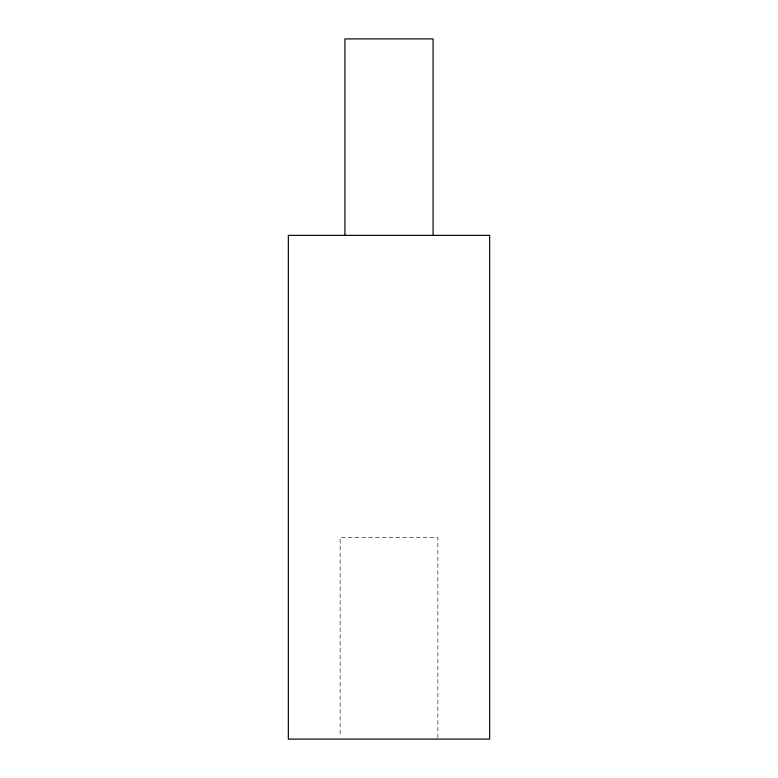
<?xml version="1.0" encoding="UTF-8"?>
<svg xmlns="http://www.w3.org/2000/svg" width="778" height="778" viewBox="0 0 778 778"><rect width="100%" height="100%" fill="white"/><g stroke="black" fill="none" stroke-linecap="round" stroke-linejoin="round"><path stroke-width="0.58" stroke-dasharray="3.89 2.92" d="M437.868 737.884L437.868 537.608L340.132 537.608L340.132 736.669"/><path stroke-width="1.17" d="M433.278 235.355L489.663 235.355L489.663 739.1L288.337 739.1L288.337 235.355L433.074 235.355L433.074 38.9L344.926 38.9L344.926 235.355"/></g></svg>
